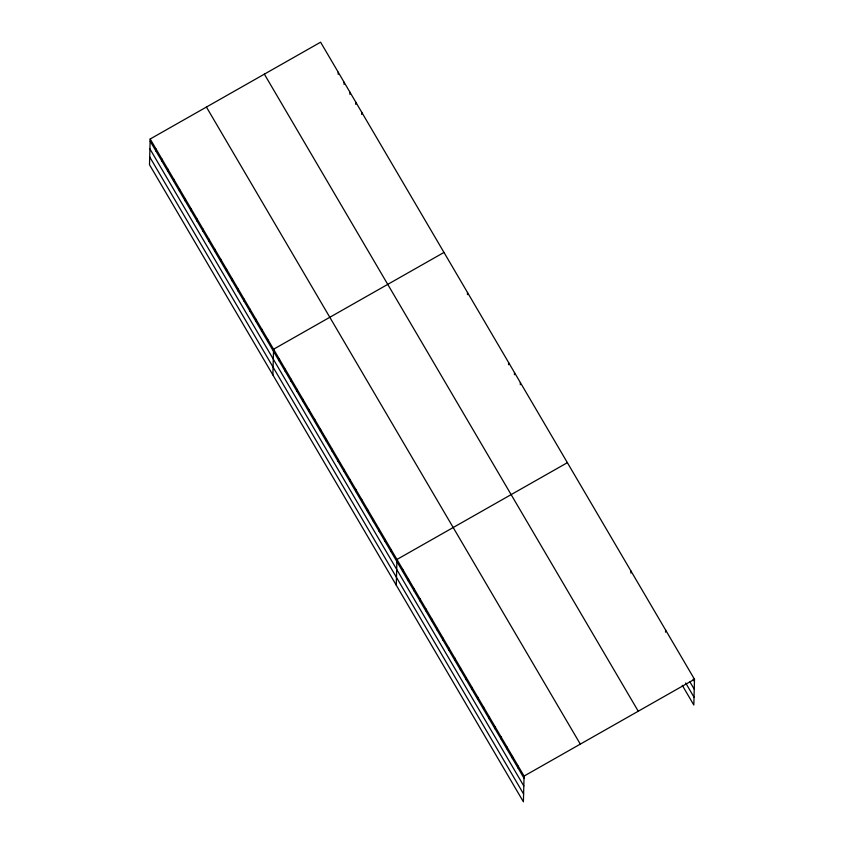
<?xml version="1.0" encoding="UTF-8"?>
<svg xmlns="http://www.w3.org/2000/svg" width="844" height="844" viewBox="0 0 844 844"><rect width="100%" height="100%" fill="white"/><g stroke="black" fill="none" stroke-linecap="round" stroke-linejoin="round"><path stroke-width="1.27" d="M150.179 138.996L149.504 164.728L523.396 801.8L524.071 776.069L150.179 138.996L320.604 42.2L694.496 679.272L693.821 705.004L682.269 685.307M155.992 151.129L156.056 149.008M161.869 161.141L161.932 159.02M167.745 171.153L167.808 169.032M173.621 181.165L173.674 179.044M179.498 191.177L179.55 189.056M185.374 201.188L185.427 199.068M191.25 211.2L191.303 209.08M197.127 221.212L197.179 219.081M203.003 231.214L203.056 229.093M208.879 241.226L208.932 239.105M214.756 251.238L214.809 249.117M220.622 261.25L220.685 259.129M226.498 271.262L226.561 269.141M232.374 281.274L232.438 279.153M238.251 291.286L238.303 289.165M244.127 301.297L244.18 299.177M250.003 311.309L250.056 309.189M255.88 321.321L255.932 319.201M261.756 331.333L261.809 329.213M267.632 341.345L267.685 339.225M272.886 374.958L273.562 349.237L443.986 252.43M279.385 361.359L279.438 359.238M285.251 371.371L285.314 369.25M291.127 381.382L291.191 379.262M297.004 391.394L297.067 389.274M302.88 401.406L302.933 399.286M308.756 411.418L308.809 409.298M314.633 421.43L314.685 419.31M320.509 431.442L320.562 429.322M326.385 441.454L326.438 439.334M338.18 74.356L338.233 72.236M332.262 451.466L332.314 449.346M344.057 84.368L344.109 82.248M338.138 461.478L338.191 459.358M349.933 94.38L349.986 92.26M344.014 471.49L344.067 469.369M355.799 104.392L355.862 102.272M349.891 481.502L349.943 479.381M361.675 114.404L361.738 112.273M355.757 491.514L355.82 489.383M361.633 501.515L361.696 499.395M367.509 511.527L367.573 509.407M373.386 521.539L373.438 519.419M379.262 531.551L379.315 529.431M385.138 541.563L385.191 539.443M391.015 551.575L391.067 549.455M396.269 585.198L396.944 559.466L567.379 462.67M402.672 571.43L402.725 569.31M408.443 581.273L408.496 579.153M414.225 591.127L414.277 589.006M420.006 600.97L420.059 598.85M425.777 610.813L425.84 608.693M431.558 620.656L431.611 618.536M437.34 630.51L437.392 628.39M443.111 640.353L443.174 638.233M448.892 650.196L448.945 648.076M454.673 660.04L454.726 657.919M467.439 294.598L467.492 292.478M460.455 669.893L460.507 667.773M466.226 679.736L466.289 677.616M472.007 689.58L472.06 687.459M477.788 699.423L477.841 697.302M483.559 709.276L483.623 707.156M489.341 719.12L489.393 716.999M495.122 728.963L495.175 726.842M508.563 364.682L508.615 362.561M500.903 738.806L500.956 736.685M514.439 374.694L514.492 372.573M506.674 748.66L506.738 746.539M520.315 384.706L520.368 382.575M512.456 758.503L512.508 756.382M518.237 768.346L518.29 766.225M630.879 573.097L630.932 570.977M665.547 632.167L665.61 630.046M524.071 776.069L694.496 679.272M693.156 679.209L694.443 681.393M689.738 681.53L694.232 689.189M685.676 682.986L694.032 697.207M264.362 74.145L638.254 711.218M206.421 107.051L580.313 744.123M150.126 141.117L524.008 778.189M149.915 148.913L523.808 785.986M149.704 156.931L523.596 794.014"/></g></svg>
